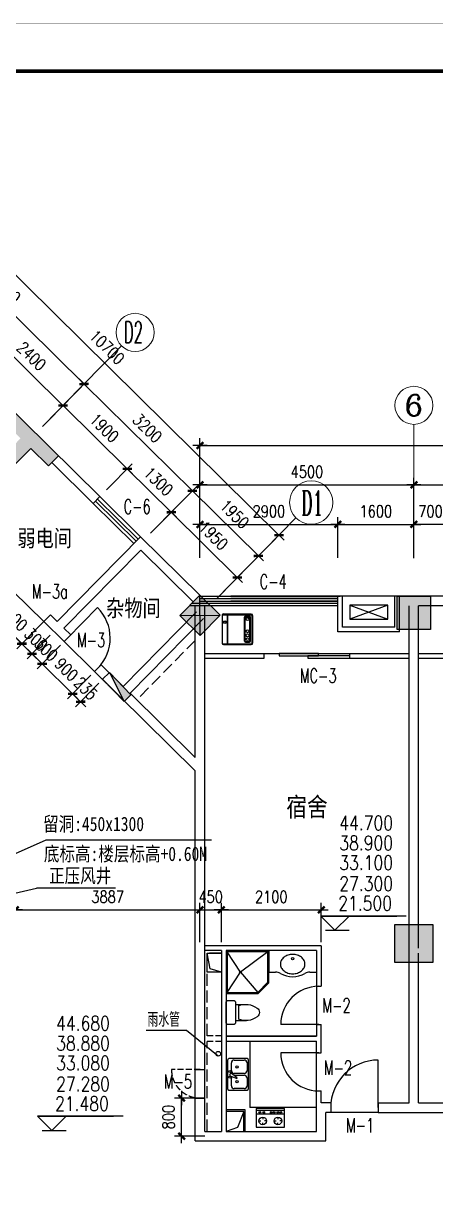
# Model space of a CAD drawing. Extents: x -357449 to -117302, y 127569 to 244935.
# Drawn here: x -313485 to -304815, y 220181 to 244884 of the extents above; entities that cross this region are included whole.
import ezdxf
from ezdxf.enums import TextEntityAlignment as Align

# ---------------------------------------------------------------- set-up
doc = ezdxf.new("R2010")
doc.units = 0
doc.header["$MEASUREMENT"] = 0
doc.linetypes.add('DASH', pattern=[0.35, 0.25, -0.1])
doc.layers.get('0').update_dxf_attribs({"linetype": 'CONTINUOUS'})
doc.layers.get('DEFPOINTS').update_dxf_attribs({"linetype": 'CONTINUOUS'})
for name, color, linetype in [('1', 8, 'CONTINUOUS'), ('2', 4, 'CONTINUOUS'), ('COLUMN', 4, 'CONTINUOUS'), ('DIM', 7, 'CONTINUOUS'), ('EQUIPMENT', 3, 'CONTINUOUS'), ('F', 31, 'CONTINUOUS'), ('JAJU', 8, 'CONTINUOUS'), ('WALL', 1, 'CONTINUOUS'), ('WINDOW', 4, 'CONTINUOUS'), ('WINDOWS', 4, 'CONTINUOUS'), ('剪力墙', 4, 'CONTINUOUS'), ('阳台', 4, 'CONTINUOUS')]:
    doc.layers.add(name, color=color, linetype=linetype)
doc.layers.add('AXIS', color=3, linetype='CONTINUOUS', lineweight=9)
doc.styles.add('_HZTXT', font='txt.shx', dxfattribs={"bigfont": 'fs.shx'})
doc.styles.add('CHINA', font='SimSun.ttf', dxfattribs={"width": 0.85, "height": 150})
doc.styles.add('COMPLEX', font='COMPLEX.shx')
doc.styles.add('DIM_FONT', font='SIMPLEX.shx', dxfattribs={"width": 0.8})
doc.styles.add('FS', font='txt.shx', dxfattribs={"width": 0.66, "height": 150, "bigfont": 'fs.shx'})
doc.styles.add('H1', font='SimSun.ttf')
doc.styles.get("Standard").update_dxf_attribs({"font": 'txt.shx', "width": 0.8, "height": 525, "bigfont": 'h1.shx'})
doc.dimstyles.new('DIMN-200', dxfattribs={"dimtxt": 300, "dimasz": 1, "dimexe": 250, "dimexo": 0, "dimgap": 150, "dimtad": 1, "dimdec": 0, "dimdsep": 46, "dimtxsty": 'DIM_FONT', "dimblk": '_DIMX', "dimcen": 2.5, "dimclrd": 256, "dimclre": 256, "dimclrt": 4, "dimadec": 0, "dimazin": 0, "dimtfac": 1, "dimtdec": 0, "dimtix": 1, "dimtmove": 2, "dimatfit": 3, "dimldrblk": '_DIMX', "dimfxl": 0, "dimtolj": 1, "dimtzin": 0, "dimarcsym": 0})
doc.dimstyles.get("Standard").update_dxf_attribs({"dimtxt": 375, "dimasz": 1, "dimexe": 150, "dimexo": 0, "dimgap": 200, "dimtad": 1, "dimdec": 0, "dimzin": 0, "dimdsep": 46, "dimtxsty": 'DIM_FONT', "dimblk1": '_DIMX', "dimblk2": '_DIMX', "dimsah": 1, "dimcen": 200, "dimclrd": 256, "dimclre": 256, "dimclrt": 4, "dimadec": 0, "dimazin": 0, "dimtfac": 1, "dimtdec": 0, "dimtix": 1, "dimtmove": 2, "dimatfit": 3, "dimldrblk": '_DIMX', "dimfxl": 0, "dimtolj": 1, "dimtzin": 0, "dimarcsym": 0})

# ---------------------------------------------------------------- blocks, each defined once
blk = doc.blocks.new('A$C58910DAE')
for p, q in [((0, 600), (0, 0)), ((390, 600), (0, 600)), ((130, 540), (130, 500)), ((270, 0), (270, 600)), ((350, 0), (350, 600)), ((390, 0), (390, 600)), ((50, 460), (90, 460)), ((130, 380), (130, 420)), ((210, 460), (170, 460)), ((0, 0), (390, 0)), ((50, 140), (90, 140)), ((130, 220), (130, 180)), ((130, 60), (130, 100)), ((210, 140), (170, 140))]:
    blk.add_line(p, q)
for centre, radius in [((130, 460), 80), ((310, 520), 20), ((310, 440), 20), ((310, 280), 20), ((130, 140), 80), ((310, 220), 20), ((310, 140), 20), ((310, 80), 20)]:
    blk.add_circle(centre, radius)
blk = doc.blocks.new('A$C54757736')
for p, q in [((0, 410), (0, 30)), ((630, 440), (30, 440)), ((30, 90), (30, 300)), ((90, 360), (250, 360)), ((299, 382), (241, 246)), ((259, 236), (347, 355)), ((310, 299), (310, 90)), ((328, 393), (342, 385)), ((350, 90), (350, 300)), ((410, 360), (570, 360)), ((630, 300), (630, 90)), ((660, 30), (660, 410)), ((250, 30), (90, 30)), ((241, 246), (259, 236)), ((570, 30), (410, 30)), ((30, 0), (630, 0))]:
    blk.add_line(p, q)
for centre, radius in [((175, 240), 25), ((270, 390), 20), ((390, 390), 20), ((485, 240), 25)]:
    blk.add_circle(centre, radius)
for centre, radius, start, end in [((30, 410), 30, 90, 180), ((90, 300), 60, 90, 180), ((250, 300), 60, 56.607, 90), ((318, 375), 20, 60, 159.4623), ((332, 367), 20, 320.5377, 60), ((410, 300), 60, 90, 180), ((570, 300), 60, 360, 90), ((630, 410), 30, 360, 90), ((30, 30), 30, 180, 270), ((90, 90), 60, 180, 270), ((250, 90), 60, 270, 360), ((410, 90), 60, 180, 270), ((570, 90), 60, 270, 360), ((630, 30), 30, 270, 360)]:
    blk.add_arc(centre, radius, start, end)
blk = doc.blocks.new('A$C571F03B5')
for p, q in [((170, 500), (30, 500)), ((0, 470), (0, 30)), ((200, 30), (200, 470)), ((200, 420), (430, 420)), ((260, 110), (260, 390)), ((30, 0), (170, 0)), ((200, 80), (430, 80))]:
    blk.add_line(p, q)
for centre, radius, start, end in [((30, 470), 30, 90, 180), ((170, 470), 30, 0, 90), ((413, 23), 398, 53.3619, 112.5495), ((590, 250), 110, 303.4509, 56.5491), ((30, 30), 30, 180, 270), ((170, 30), 30, 270, 0), ((413, 477), 398, 247.4505, 306.6381)]:
    blk.add_arc(centre, radius, start, end)
at = {"style": 'DIM_FONT', "text_generation_flag": 4, "width": 0.8, "flags": 9}
for tag in ['YSIZE', 'XSIZE']:
    blk.add_attdef(tag, (0, 250), '', height=0.5, rotation=90, dxfattribs=at)
blk = doc.blocks.new('A$C13156595')
for p, q in [((900, 900), (0, 900)), ((0, 900), (0, 0)), ((877, 877), (22, 877)), ((22, 877), (22, 22)), ((300, 450), (22, 877)), ((877, 877), (300, 450)), ((877, 234), (877, 877)), ((900, 225), (900, 900)), ((22, 22), (300, 450)), ((300, 450), (666, 22)), ((0, 0), (675, 0)), ((22, 22), (666, 22)), ((666, 22), (877, 234)), ((675, 0), (900, 225))]:
    blk.add_line(p, q)
blk.add_circle((300, 450), 18.7)
blk = doc.blocks.new('A$C6F837C5C')
at = {"layer": '1'}
blk.add_lwpolyline([(259, 407, 0.078966), (157, 391, 0.088152), (76, 347, 0.105269), (19, 279, 0.121685), (0, 203, 0.121685), (19, 128, 0.105269), (76, 60, 0.088152), (157, 16, 0.078966), (259, 0, 0.078966), (360, 16, 0.088152), (441, 60, 0.105269), (498, 128, 0.121685), (517, 203, 0.121685), (498, 279, 0.105269), (441, 347, 0.088152), (360, 391, 0.078966)], format="xyb", close=True, dxfattribs=at)
blk.add_circle((259, 88), 22, dxfattribs=at)
blk = doc.blocks.new('_DIMX')
blk.add_line((-150, 0), (150, 0))
at = {"const_width": 50}
blk.add_lwpolyline([(-70, -70), (70, 70)], dxfattribs=at)
blk = doc.blocks.new('*D574')
at = {"linetype": 'ByBlock'}
for p, q in [((-300104, 234042), (-300104, 236559)), ((-300103, 236409), (-251005, 236409)), ((-251004, 234039), (-251004, 236559))]:
    blk.add_line(p, q, dxfattribs=at)
at = {"layer": 'DEFPOINTS', "color": 0, "linetype": 'ByBlock'}
for p in [(-251004, 236409), (-300104, 234042), (-251004, 234039)]:
    blk.add_point(p, dxfattribs=at)
at = {"linetype": 'ByBlock', "rotation": 180}
blk.add_blockref('_DIMX', (-300104, 236409), dxfattribs=at)
at = {"linetype": 'ByBlock'}
blk.add_blockref('_DIMX', (-251004, 236409), dxfattribs=at)
at = {"color": 4, "linetype": 'ByBlock', "insert": (-275554, 236684), "char_height": 250, "attachment_point": 5, "style": 'DIM_FONT'}
blk.add_mtext('\\A1;49100', dxfattribs=at)
blk = doc.blocks.new('*D26')
at = {"linetype": 'ByBlock'}
for p, q in [((-307374, 240704), (-305958, 242141)), ((-298442, 234525), (-306062, 242034)), ((-299753, 233193), (-298336, 234631))]:
    blk.add_line(p, q, dxfattribs=at)
at = {"layer": 'DEFPOINTS', "color": 0, "linetype": 'ByBlock'}
for p in [(-306063, 242035), (-307374, 240704), (-299753, 233193)]:
    blk.add_point(p, dxfattribs=at)
at = {"linetype": 'ByBlock'}
for p, rotation in [((-306063, 242035), 135.4212849043528), ((-298441, 234524), 315.4212849043528)]:
    blk.add_blockref('_DIMX', p, dxfattribs=dict(at, rotation=rotation))
at = {"color": 4, "linetype": 'ByBlock', "insert": (-302059, 238475), "char_height": 250, "attachment_point": 5, "rotation": 315.4213, "style": 'DIM_FONT'}
blk.add_mtext('\\A1;10700', dxfattribs=at)
blk = doc.blocks.new('*D160')
at = {"linetype": 'ByBlock'}
for p, q in [((-307089, 240423), (-306106, 241421)), ((-306210, 241314), (-302543, 237700)), ((-303421, 236808), (-302437, 237806))]:
    blk.add_line(p, q, dxfattribs=at)
at = {"layer": 'DEFPOINTS', "color": 0, "linetype": 'ByBlock'}
for p in [(-307089, 240423), (-302543, 237700), (-303421, 236808)]:
    blk.add_point(p, dxfattribs=at)
at = {"linetype": 'ByBlock'}
for p, rotation in [((-306211, 241314), 135.4212849043527), ((-302543, 237700), 315.4212849043527)]:
    blk.add_blockref('_DIMX', p, dxfattribs=dict(at, rotation=rotation))
at = {"color": 4, "linetype": 'ByBlock', "insert": (-304184, 239703), "char_height": 250, "attachment_point": 5, "rotation": 315.4213, "style": 'DIM_FONT'}
blk.add_mtext('\\A1;5150', dxfattribs=at)
blk = doc.blocks.new('*D644')
at = {"linetype": 'ByBlock'}
for p, q in [((-303991, 226285), (-303991, 226795)), ((-300104, 225965), (-300104, 226795)), ((-303990, 226645), (-300105, 226645))]:
    blk.add_line(p, q, dxfattribs=at)
at = {"layer": 'DEFPOINTS', "color": 0, "linetype": 'ByBlock'}
for p in [(-300104, 226645), (-303991, 226285), (-300104, 225965)]:
    blk.add_point(p, dxfattribs=at)
at = {"linetype": 'ByBlock', "rotation": 180}
blk.add_blockref('_DIMX', (-303991, 226645), dxfattribs=at)
at = {"linetype": 'ByBlock'}
blk.add_blockref('_DIMX', (-300104, 226645), dxfattribs=at)
at = {"color": 4, "linetype": 'ByBlock', "insert": (-302047, 226920), "char_height": 250, "attachment_point": 5, "style": 'DIM_FONT'}
blk.add_mtext('\\A1;3887', dxfattribs=at)
blk = doc.blocks.new('*D548')
at = {"linetype": 'ByBlock'}
for p, q in [((-301142, 234562), (-300602, 235110)), ((-299319, 233635), (-300707, 235002)), ((-299753, 233193), (-299213, 233741))]:
    blk.add_line(p, q, dxfattribs=at)
at = {"layer": 'DEFPOINTS', "color": 0, "linetype": 'ByBlock'}
for p in [(-300707, 235003), (-301142, 234562), (-299753, 233193)]:
    blk.add_point(p, dxfattribs=at)
at = {"linetype": 'ByBlock'}
for p, rotation in [((-300707, 235003), 135.4212849047218), ((-299318, 233634), 315.4212849047218)]:
    blk.add_blockref('_DIMX', p, dxfattribs=dict(at, rotation=rotation))
at = {"color": 4, "linetype": 'ByBlock', "insert": (-299820, 234515), "char_height": 250, "attachment_point": 5, "rotation": 315.4213, "style": 'DIM_FONT'}
blk.add_mtext('\\A1;1950', dxfattribs=at)
blk = doc.blocks.new('*D804')
at = {"linetype": 'ByBlock'}
for p, q in [((-301142, 234562), (-300158, 235560)), ((-300263, 235453), (-298875, 234086)), ((-299753, 233193), (-298769, 234192))]:
    blk.add_line(p, q, dxfattribs=at)
at = {"layer": 'DEFPOINTS', "color": 0, "linetype": 'ByBlock'}
for p in [(-301142, 234562), (-298874, 234085), (-299753, 233193)]:
    blk.add_point(p, dxfattribs=at)
at = {"linetype": 'ByBlock'}
for p, rotation in [((-300263, 235454), 135.4212849052636), ((-298874, 234085), 315.4212849052636)]:
    blk.add_blockref('_DIMX', p, dxfattribs=dict(at, rotation=rotation))
at = {"color": 4, "linetype": 'ByBlock', "insert": (-299376, 234965), "char_height": 250, "attachment_point": 5, "rotation": 315.4213, "style": 'DIM_FONT'}
blk.add_mtext('\\A1;1950', dxfattribs=at)
blk = doc.blocks.new('*D163')
at = {"linetype": 'ByBlock'}
for p, q in [((-305131, 238493), (-304591, 239040)), ((-304695, 238933), (-302987, 237250)), ((-303421, 236808), (-302881, 237356))]:
    blk.add_line(p, q, dxfattribs=at)
at = {"layer": 'DEFPOINTS', "color": 0, "linetype": 'ByBlock'}
for p in [(-305131, 238493), (-302987, 237249), (-303421, 236808)]:
    blk.add_point(p, dxfattribs=at)
at = {"linetype": 'ByBlock'}
for p, rotation in [((-304696, 238934), 135.4212849043523), ((-302987, 237249), 315.4212849043523)]:
    blk.add_blockref('_DIMX', p, dxfattribs=dict(at, rotation=rotation))
at = {"color": 4, "linetype": 'ByBlock', "insert": (-303648, 238287), "char_height": 250, "attachment_point": 5, "rotation": 315.4213, "style": 'DIM_FONT'}
blk.add_mtext('\\A1;2400', dxfattribs=at)
blk = doc.blocks.new('*D549')
at = {"linetype": 'ByBlock'}
for p, q in [((-303421, 236808), (-302437, 237806)), ((-300264, 235454), (-302542, 237699)), ((-301142, 234562), (-300158, 235560))]:
    blk.add_line(p, q, dxfattribs=at)
at = {"layer": 'DEFPOINTS', "color": 0, "linetype": 'ByBlock'}
for p in [(-302543, 237700), (-303421, 236808), (-301142, 234562)]:
    blk.add_point(p, dxfattribs=at)
at = {"linetype": 'ByBlock'}
for p, rotation in [((-302543, 237700), 135.4212849037997), ((-300263, 235454), 315.4212849037997)]:
    blk.add_blockref('_DIMX', p, dxfattribs=dict(at, rotation=rotation))
at = {"color": 4, "linetype": 'ByBlock', "insert": (-301210, 236772), "char_height": 250, "attachment_point": 5, "rotation": 315.4213, "style": 'DIM_FONT'}
blk.add_mtext('\\A1;3200', dxfattribs=at)
blk = doc.blocks.new('A$C5E2968BE')
for p, q in [((0, 606), (0, 38)), ((16, 606), (16, 38)), ((622, 643), (38, 643)), ((622, 627), (38, 627)), ((48, 573), (48, 70)), ((64, 573), (64, 70)), ((155, 595), (70, 595)), ((155, 579), (70, 579)), ((161, 573), (161, 70)), ((177, 573), (177, 70)), ((525, 627), (525, 16)), ((536, 627), (536, 16)), ((643, 622), (643, 21)), ((622, 16), (38, 16)), ((622, 0), (38, 0)), ((155, 64), (70, 64)), ((155, 48), (70, 48))]:
    blk.add_line(p, q)
for centre, radius in [((111, 529), 30), ((111, 449), 30), ((111, 364), 30), ((111, 106), 30), ((590, 173), 30), ((590, 173), 19.3)]:
    blk.add_circle(centre, radius)
for centre, radius, start, end in [((38, 606), 37.5, 90, 180), ((38, 606), 21.4, 90, 180), ((70, 573), 21.4, 90, 180), ((155, 573), 21.4, 0, 90), ((622, 622), 21.4, 0, 90), ((622, 606), 21.4, 0, 90), ((38, 38), 37.5, 180, 270), ((38, 38), 21.4, 180, 270), ((70, 70), 21.4, 180, 270), ((155, 70), 21.4, 270, 0), ((622, 38), 21.4, 270, 0), ((622, 21), 21.4, 270, 0)]:
    blk.add_arc(centre, radius, start, end)
blk = doc.blocks.new('*D166')
at = {"linetype": 'ByBlock'}
for p, q in [((-297204, 234042), (-297204, 234898)), ((-297203, 234748), (-295605, 234748)), ((-295604, 234042), (-295604, 234898))]:
    blk.add_line(p, q, dxfattribs=at)
at = {"layer": 'DEFPOINTS', "color": 0, "linetype": 'ByBlock'}
for p in [(-295604, 234748), (-297204, 234042), (-295604, 234042)]:
    blk.add_point(p, dxfattribs=at)
at = {"linetype": 'ByBlock', "rotation": 180}
blk.add_blockref('_DIMX', (-297204, 234748), dxfattribs=at)
at = {"linetype": 'ByBlock'}
blk.add_blockref('_DIMX', (-295604, 234748), dxfattribs=at)
at = {"color": 4, "linetype": 'ByBlock', "insert": (-296404, 235023), "char_height": 250, "attachment_point": 5, "style": 'DIM_FONT'}
blk.add_mtext('\\A1;1600', dxfattribs=at)
blk = doc.blocks.new('*D162')
at = {"linetype": 'ByBlock'}
for p, q in [((-300104, 234129), (-300104, 235730)), ((-295604, 234039), (-295604, 235730)), ((-300103, 235580), (-295605, 235580))]:
    blk.add_line(p, q, dxfattribs=at)
at = {"layer": 'DEFPOINTS', "color": 0, "linetype": 'ByBlock'}
for p in [(-295604, 235580), (-300104, 234129), (-295604, 234039)]:
    blk.add_point(p, dxfattribs=at)
at = {"linetype": 'ByBlock', "rotation": 180}
blk.add_blockref('_DIMX', (-300104, 235580), dxfattribs=at)
at = {"linetype": 'ByBlock'}
blk.add_blockref('_DIMX', (-295604, 235580), dxfattribs=at)
at = {"color": 4, "linetype": 'ByBlock', "insert": (-297854, 235855), "char_height": 250, "attachment_point": 5, "style": 'DIM_FONT'}
blk.add_mtext('\\A1;4500', dxfattribs=at)
blk = doc.blocks.new('*D161')
at = {"linetype": 'ByBlock'}
for p, q in [((-300104, 234042), (-300104, 234898)), ((-300103, 234748), (-297205, 234748)), ((-297204, 234042), (-297204, 234898))]:
    blk.add_line(p, q, dxfattribs=at)
at = {"layer": 'DEFPOINTS', "color": 0, "linetype": 'ByBlock'}
for p in [(-297204, 234748), (-300104, 234042), (-297204, 234042)]:
    blk.add_point(p, dxfattribs=at)
at = {"linetype": 'ByBlock', "rotation": 180}
blk.add_blockref('_DIMX', (-300104, 234748), dxfattribs=at)
at = {"linetype": 'ByBlock'}
blk.add_blockref('_DIMX', (-297204, 234748), dxfattribs=at)
at = {"color": 4, "linetype": 'ByBlock', "insert": (-298654, 235023), "char_height": 250, "attachment_point": 5, "style": 'DIM_FONT'}
blk.add_mtext('\\A1;2900', dxfattribs=at)
blk = doc.blocks.new('*D165')
at = {"linetype": 'ByBlock'}
for p, q in [((-295605, 234748), (-295606, 234748)), ((-295604, 234042), (-295604, 234898)), ((-294904, 234748), (-295604, 234748)), ((-294904, 234042), (-294904, 234898)), ((-294903, 234748), (-294902, 234748))]:
    blk.add_line(p, q, dxfattribs=at)
at = {"layer": 'DEFPOINTS', "color": 0, "linetype": 'ByBlock'}
for p in [(-295604, 234748), (-295604, 234042), (-294904, 234042)]:
    blk.add_point(p, dxfattribs=at)
at = {"linetype": 'ByBlock'}
blk.add_blockref('_DIMX', (-295604, 234748), dxfattribs=at)
at = {"linetype": 'ByBlock', "rotation": 180}
blk.add_blockref('_DIMX', (-294904, 234748), dxfattribs=at)
at = {"color": 4, "linetype": 'ByBlock', "insert": (-295254, 235023), "char_height": 250, "attachment_point": 5, "style": 'DIM_FONT'}
blk.add_mtext('\\A1;700', dxfattribs=at)
blk = doc.blocks.new('*D480')
at = {"linetype": 'ByBlock'}
for p, q in [((-304110, 233260), (-304597, 232765)), ((-304491, 232872), (-303851, 232241)), ((-303468, 232628), (-303956, 232134))]:
    blk.add_line(p, q, dxfattribs=at)
at = {"layer": 'DEFPOINTS', "color": 0, "linetype": 'ByBlock'}
for p in [(-304110, 233260), (-303468, 232628), (-303851, 232241)]:
    blk.add_point(p, dxfattribs=at)
at = {"linetype": 'ByBlock'}
for p, rotation in [((-304492, 232872), 135.4212848961943), ((-303851, 232241), 315.4212848961943)]:
    blk.add_blockref('_DIMX', p, dxfattribs=dict(at, rotation=rotation))
at = {"color": 4, "linetype": 'ByBlock', "insert": (-303978, 232752), "char_height": 250, "attachment_point": 5, "rotation": 315.4213, "style": 'DIM_FONT'}
blk.add_mtext('\\A1;900', dxfattribs=at)
blk = doc.blocks.new('*D481')
at = {"linetype": 'ByBlock'}
for p, q in [((-303696, 233288), (-304185, 232792)), ((-303482, 233078), (-303971, 232581)), ((-304080, 232900), (-304081, 232900)), ((-304080, 232899), (-303866, 232688)), ((-303865, 232688), (-303864, 232687))]:
    blk.add_line(p, q, dxfattribs=at)
at = {"layer": 'DEFPOINTS', "color": 0, "linetype": 'ByBlock'}
for p in [(-303696, 233288), (-303482, 233078), (-303866, 232688)]:
    blk.add_point(p, dxfattribs=at)
at = {"linetype": 'ByBlock'}
for p, rotation in [((-304080, 232899), 315.4212848957739), ((-303866, 232688), 135.4212848957739)]:
    blk.add_blockref('_DIMX', p, dxfattribs=dict(at, rotation=rotation))
at = {"color": 4, "linetype": 'ByBlock', "insert": (-303780, 232989), "char_height": 250, "attachment_point": 5, "rotation": 315.4213, "style": 'DIM_FONT'}
blk.add_mtext('\\A1;300', dxfattribs=at)
blk = doc.blocks.new('*D482')
at = {"linetype": 'ByBlock'}
for p, q in [((-303482, 233078), (-303971, 232581)), ((-303268, 232867), (-303757, 232371)), ((-303867, 232689), (-303867, 232690)), ((-303866, 232688), (-303652, 232478)), ((-303651, 232477), (-303651, 232476))]:
    blk.add_line(p, q, dxfattribs=at)
at = {"layer": 'DEFPOINTS', "color": 0, "linetype": 'ByBlock'}
for p in [(-303482, 233078), (-303268, 232867), (-303652, 232478)]:
    blk.add_point(p, dxfattribs=at)
at = {"linetype": 'ByBlock'}
for p, rotation in [((-303866, 232688), 315.4212849012927), ((-303652, 232478), 135.4212849012927)]:
    blk.add_blockref('_DIMX', p, dxfattribs=dict(at, rotation=rotation))
at = {"color": 4, "linetype": 'ByBlock', "insert": (-303566, 232779), "char_height": 250, "attachment_point": 5, "rotation": 315.4213, "style": 'DIM_FONT'}
blk.add_mtext('\\A1;300', dxfattribs=at)
blk = doc.blocks.new('*D483')
at = {"linetype": 'ByBlock'}
for p, q in [((-303268, 232867), (-303757, 232371)), ((-303651, 232477), (-303012, 231847)), ((-302627, 232235), (-303116, 231739))]:
    blk.add_line(p, q, dxfattribs=at)
at = {"layer": 'DEFPOINTS', "color": 0, "linetype": 'ByBlock'}
for p in [(-303268, 232867), (-302627, 232235), (-303011, 231846)]:
    blk.add_point(p, dxfattribs=at)
at = {"linetype": 'ByBlock'}
for p, rotation in [((-303652, 232478), 135.4212849000357), ((-303011, 231846), 315.4212849000357)]:
    blk.add_blockref('_DIMX', p, dxfattribs=dict(at, rotation=rotation))
at = {"color": 4, "linetype": 'ByBlock', "insert": (-303139, 232358), "char_height": 250, "attachment_point": 5, "rotation": 315.4213, "style": 'DIM_FONT'}
blk.add_mtext('\\A1;900', dxfattribs=at)
blk = doc.blocks.new('*D559')
at = {"linetype": 'ByBlock'}
for p, q in [((-302400, 231576), (-302889, 231079)), ((-302233, 231411), (-302722, 230914)), ((-302784, 231187), (-302785, 231188)), ((-302784, 231186), (-302616, 231021)), ((-302616, 231021), (-302615, 231020))]:
    blk.add_line(p, q, dxfattribs=at)
at = {"layer": 'DEFPOINTS', "color": 0, "linetype": 'ByBlock'}
for p in [(-302400, 231576), (-302233, 231411), (-302616, 231021)]:
    blk.add_point(p, dxfattribs=at)
at = {"linetype": 'ByBlock'}
for p, rotation in [((-302784, 231186), 315.4212849048913), ((-302616, 231021), 135.4212849048913)]:
    blk.add_blockref('_DIMX', p, dxfattribs=dict(at, rotation=rotation))
at = {"color": 4, "linetype": 'ByBlock', "insert": (-302507, 231300), "char_height": 250, "attachment_point": 5, "rotation": 315.4213, "style": 'DIM_FONT'}
blk.add_mtext('\\A1;235', dxfattribs=at)
blk = doc.blocks.new('*D621')
at = {"linetype": 'ByBlock'}
for p, q in [((-295604, 234042), (-295604, 235730)), ((-291104, 234042), (-291104, 235730)), ((-295603, 235580), (-291105, 235580))]:
    blk.add_line(p, q, dxfattribs=at)
at = {"layer": 'DEFPOINTS', "color": 0, "linetype": 'ByBlock'}
for p in [(-291104, 235580), (-295604, 234042), (-291104, 234042)]:
    blk.add_point(p, dxfattribs=at)
at = {"linetype": 'ByBlock', "rotation": 180}
blk.add_blockref('_DIMX', (-295604, 235580), dxfattribs=at)
at = {"linetype": 'ByBlock'}
blk.add_blockref('_DIMX', (-291104, 235580), dxfattribs=at)
at = {"color": 4, "linetype": 'ByBlock', "insert": (-293354, 235855), "char_height": 250, "attachment_point": 5, "style": 'DIM_FONT'}
blk.add_mtext('\\A1;4500', dxfattribs=at)
blk = doc.blocks.new('*D643')
at = {"linetype": 'ByBlock'}
for p, q in [((-290654, 225965), (-290654, 226795)), ((-288554, 225965), (-288554, 226795)), ((-290653, 226645), (-288555, 226645))]:
    blk.add_line(p, q, dxfattribs=at)
at = {"layer": 'DEFPOINTS', "color": 0, "linetype": 'ByBlock'}
for p in [(-288554, 226645), (-290654, 225965), (-288554, 225965)]:
    blk.add_point(p, dxfattribs=at)
at = {"linetype": 'ByBlock', "rotation": 180}
blk.add_blockref('_DIMX', (-290654, 226645), dxfattribs=at)
at = {"linetype": 'ByBlock'}
blk.add_blockref('_DIMX', (-288554, 226645), dxfattribs=at)
at = {"color": 4, "linetype": 'ByBlock', "insert": (-289604, 226920), "char_height": 250, "attachment_point": 5, "style": 'DIM_FONT'}
blk.add_mtext('\\A1;2100', dxfattribs=at)
blk = doc.blocks.new('*D642')
at = {"linetype": 'ByBlock'}
for p, q in [((-291104, 225965), (-291104, 226795)), ((-290654, 225965), (-290654, 226795)), ((-291105, 226645), (-291106, 226645)), ((-291104, 226645), (-290654, 226645)), ((-290653, 226645), (-290652, 226645))]:
    blk.add_line(p, q, dxfattribs=at)
at = {"layer": 'DEFPOINTS', "color": 0, "linetype": 'ByBlock'}
for p in [(-290654, 226645), (-291104, 225965), (-290654, 225965)]:
    blk.add_point(p, dxfattribs=at)
at = {"linetype": 'ByBlock'}
blk.add_blockref('_DIMX', (-291104, 226645), dxfattribs=at)
at = {"linetype": 'ByBlock', "rotation": 180}
blk.add_blockref('_DIMX', (-290654, 226645), dxfattribs=at)
at = {"color": 4, "linetype": 'ByBlock', "insert": (-290879, 226920), "char_height": 250, "attachment_point": 5, "style": 'DIM_FONT'}
blk.add_mtext('\\A1;450', dxfattribs=at)
blk = doc.blocks.new('*D805')
at = {"linetype": 'ByBlock'}
for p, q in [((-302068, 235475), (-301528, 236022)), ((-300708, 235004), (-301633, 235915)), ((-301142, 234562), (-300602, 235110))]:
    blk.add_line(p, q, dxfattribs=at)
at = {"layer": 'DEFPOINTS', "color": 0, "linetype": 'ByBlock'}
for p in [(-301633, 235915), (-302068, 235475), (-301142, 234562)]:
    blk.add_point(p, dxfattribs=at)
at = {"linetype": 'ByBlock'}
for p, rotation in [((-301633, 235915), 135.4212849043498), ((-300707, 235003), 315.4212849043498)]:
    blk.add_blockref('_DIMX', p, dxfattribs=dict(at, rotation=rotation))
at = {"color": 4, "linetype": 'ByBlock', "insert": (-300977, 235655), "char_height": 250, "attachment_point": 5, "rotation": 315.4213, "style": 'DIM_FONT'}
blk.add_mtext('\\A1;1300', dxfattribs=at)
blk = doc.blocks.new('*D806')
at = {"linetype": 'ByBlock'}
for p, q in [((-303421, 236808), (-302881, 237356)), ((-301634, 235916), (-302986, 237248)), ((-302068, 235475), (-301528, 236022))]:
    blk.add_line(p, q, dxfattribs=at)
at = {"layer": 'DEFPOINTS', "color": 0, "linetype": 'ByBlock'}
for p in [(-302987, 237249), (-303421, 236808), (-302068, 235475)]:
    blk.add_point(p, dxfattribs=at)
at = {"linetype": 'ByBlock'}
for p, rotation in [((-302987, 237249), 135.4212849043512), ((-301633, 235915), 315.4212849043512)]:
    blk.add_blockref('_DIMX', p, dxfattribs=dict(at, rotation=rotation))
at = {"color": 4, "linetype": 'ByBlock', "insert": (-302117, 236778), "char_height": 250, "attachment_point": 5, "rotation": 315.4213, "style": 'DIM_FONT'}
blk.add_mtext('\\A1;1900', dxfattribs=at)
blk = doc.blocks.new('A$C7A4B52A7')
at = {"layer": '1'}
for p, q in [((6379, 13133), (6523, 13272)), ((6832, 12666), (6379, 13133)), ((6523, 13272), (6976, 12806)), ((6523, 13272), (6832, 12666)), ((6976, 12806), (6832, 12666))]:
    blk.add_line(p, q, dxfattribs=at)
blk.add_solid([(6524, 13269), (6974, 12806), (6832, 12671)], dxfattribs=at)
blk = doc.blocks.new('*D1248')
at = {"linetype": 'ByBlock'}
for p, q in [((-311216, 222292), (-311854, 222292)), ((-311704, 222293), (-311704, 222294)), ((-311704, 221492), (-311704, 222292)), ((-311216, 221492), (-311854, 221492)), ((-311704, 221491), (-311704, 221490))]:
    blk.add_line(p, q, dxfattribs=at)
at = {"layer": 'DEFPOINTS', "color": 0, "linetype": 'ByBlock'}
for p in [(-311704, 222292), (-311216, 222292), (-311216, 221492)]:
    blk.add_point(p, dxfattribs=at)
at = {"linetype": 'ByBlock'}
for p, rotation in [((-311704, 222292), 270), ((-311704, 221492), 90)]:
    blk.add_blockref('_DIMX', p, dxfattribs=dict(at, rotation=rotation))
at = {"color": 4, "linetype": 'ByBlock', "insert": (-311979, 221892), "char_height": 250, "attachment_point": 5, "rotation": 90, "style": 'DIM_FONT'}
blk.add_mtext('\\A1;800', dxfattribs=at)

msp = doc.modelspace()

# ---------------------------------------------------------------- hatches: boundary and pattern name
at = {"layer": 'COLUMN'}
for points in [[(-313331.95, 235951.37), (-312958, 235582.88), (-312747.43, 235796.57), (-313709.02, 236744.12), (-313919.58, 236530.43), (-313545.63, 236161.94), (-314738.84, 234951.05), (-314525.16, 234740.48)], [(-309773.63, 232866.18), (-310194.77, 232438.81), (-309767.39, 232017.68), (-309346.26, 232445.05)], [(-305670.51, 225141.93), (-304870.51, 225141.93), (-304870.51, 225941.93), (-305670.51, 225941.93)]]:
    msp.add_hatch(color=256, dxfattribs=at).paths.add_polyline_path(points)
h = msp.add_hatch(color=256, dxfattribs=at)
h.paths.add_polyline_path([(-305270.51, 232841.93), (-305620.51, 232841.93), (-305620.51, 232491.93), (-305270.51, 232491.93)])
h.paths.add_polyline_path([(-304920.51, 232841.93), (-305270.51, 232841.93), (-305270.51, 232491.93), (-304920.51, 232491.93)])
h.paths.add_polyline_path([(-305270.51, 232491.93), (-305620.51, 232491.93), (-305620.51, 232141.93), (-305270.51, 232141.93)])
h.paths.add_polyline_path([(-304920.51, 232491.93), (-305270.51, 232491.93), (-305270.51, 232141.93), (-304920.51, 232141.93)])

# ---------------------------------------------------------------- linework, layer by layer
for points, const_width in [([(-238544.99, 160779.75), (-357444.99, 160779.75), (-357444.99, 244879.75), (-238544.99, 244879.75)], 8), ([(-239544.99, 243879.75), (-239544.99, 161779.75), (-354944.99, 161779.75), (-354944.99, 243879.75)], 80)]:
    msp.add_lwpolyline(points, close=True, dxfattribs=dict(const_width=const_width))
at = {"layer": '1'}
for p, q in [((-305820.51, 232657.83), (-306620.51, 232357.83)), ((-306620.51, 232657.83), (-305820.51, 232357.83)), ((-308320.51, 225391.93), (-308320.51, 224941.93)), ((-308320.51, 224941.93), (-308181.07, 224941.93)), ((-307459.96, 224941.93), (-307320.51, 224941.93)), ((-308720.51, 223491.93), (-308720.51, 222091.93)), ((-309870.51, 222891.93), (-309670.51, 222891.93)), ((-309870.51, 222291.93), (-309670.51, 222291.93)), ((-307320.51, 222091.93), (-308720.51, 222091.93)), ((-308850.51, 222011.93), (-308978.35, 221676.37)), ((-308978.35, 221676.37), (-309220.51, 221591.93))]:
    msp.add_line(p, q, dxfattribs=at)
msp.add_lwpolyline([(-306620.51, 232357.83), (-305820.51, 232357.83), (-305820.51, 232657.83), (-306620.51, 232657.83)], close=True, dxfattribs=at)
for points in [[(-308820.51, 221591.93), (-308820.51, 221591.93), (-308820.51, 222041.93), (-309220.51, 222041.93)], [(-308850.51, 221591.93), (-308850.51, 222011.93), (-309220.51, 222011.93)]]:
    msp.add_lwpolyline(points, dxfattribs=at)
for centre, radius, start, end in [((-308181.07, 224741.93), 200, 58.997281, 90), ((-307820.51, 225341.93), 500, 238.997281, 301.002719), ((-307459.96, 224741.93), 200, 90, 121.002719)]:
    msp.add_arc(centre, radius, start, end, dxfattribs=at)
at = {"layer": 'AXIS'}
for p, q in [((-312629.25, 236878.19), (-311420.19, 238105.16)), ((-305270.51, 236456.04), (-305270.51, 233643.81)), ((-309419.57, 232798.07), (-307751.92, 234490.43))]:
    msp.add_line(p, q, dxfattribs=at)
for centre, radius in [((-311135.94, 238389.41), 402), ((-305270.51, 236856.04), 400), ((-307429.47, 234812.87), 456)]:
    msp.add_circle(centre, radius, dxfattribs=at)
at = {"layer": 'COLUMN'}
for p, q in [((-311928.43, 232602.84), (-312560.13, 231961.79)), ((-313619.2, 231741.86), (-312987.5, 232382.92)), ((-315551.2, 226604.34), (-313008.15, 227718.86)), ((-313008.15, 227718.86), (-309526.02, 227718.86))]:
    msp.add_line(p, q, dxfattribs=at)
msp.add_lwpolyline([(-310194.77, 232438.81), (-309773.63, 232866.18), (-309346.26, 232445.05), (-309767.39, 232017.68), (-310194.77, 232438.81)], dxfattribs=at)
for points in [[(-305620.51, 232841.93), (-304920.51, 232841.93), (-304920.51, 232141.93), (-305620.51, 232141.93)], [(-305670.51, 225941.93), (-304870.51, 225941.93), (-304870.51, 225141.93), (-305670.51, 225141.93)]]:
    msp.add_lwpolyline(points, close=True, dxfattribs=at)
msp.add_arc((-312560.13, 231961.79), 900, 315.421285, 45.421285, dxfattribs=at)
at = {"layer": 'DIM'}
msp.add_circle((-309387.48, 223223.33), 50, dxfattribs=at)
at = {"layer": 'JAJU', "color": 8}
for p, q in [((-306870.51, 232641.93), (-309994.61, 232641.93)), ((-306870.51, 232691.93), (-309945.34, 232691.93))]:
    msp.add_line(p, q, dxfattribs=at)
at = {"layer": 'WALL'}
for p, q in [((-317181.42, 240165.82), (-311874.88, 234936.75)), ((-314525.16, 234740.48), (-313331.95, 235951.37)), ((-313331.95, 235951.37), (-312958, 235582.88)), ((-312747.43, 235796.57), (-312958, 235582.88)), ((-312887.81, 235654.11), (-312015.26, 234794.3)), ((-311874.88, 234936.75), (-312015.26, 234794.3)), ((-311020.13, 234094.49), (-312774.86, 232313.77)), ((-311020.13, 234094.49), (-309773.63, 232866.18)), ((-311018.05, 233811.65), (-312632.4, 232173.39)), ((-311018.05, 233811.65), (-309914.01, 232723.72)), ((-306870.51, 232091.93), (-306870.51, 232841.93)), ((-306770.51, 232841.93), (-306870.51, 232841.93)), ((-306770.51, 232191.93), (-306770.51, 232841.93)), ((-305670.51, 232191.93), (-305670.51, 232841.93)), ((-304570.51, 232841.93), (-305670.51, 232841.93)), ((-305620.51, 232341.93), (-305620.51, 232841.93)), ((-305570.51, 232091.93), (-305570.51, 232841.93)), ((-313057.69, 232311.69), (-312917.31, 232454.15)), ((-312774.86, 232313.77), (-312917.31, 232454.15)), ((-311385.9, 230945.09), (-309841.74, 232512.12)), ((-309870.51, 229451.83), (-309870.51, 232641.93)), ((-309670.51, 225441.93), (-309670.51, 232641.93)), ((-309670.51, 222191.93), (-309670.51, 232641.93)), ((-305370.51, 222191.93), (-305370.51, 232641.93)), ((-305370.51, 222191.93), (-305370.51, 232641.93)), ((-305170.51, 225441.93), (-305170.51, 232641.93)), ((-305170.51, 225441.93), (-305170.51, 232641.93)), ((-304570.51, 232641.93), (-305170.51, 232641.93)), ((-312630.32, 231890.56), (-313057.69, 232311.69)), ((-311243.44, 230804.71), (-309699.28, 232371.74)), ((-312489.94, 232033.01), (-312632.4, 232173.39)), ((-312630.32, 231890.56), (-312489.94, 232033.01)), ((-305570.51, 232091.93), (-306870.51, 232091.93)), ((-305670.51, 232191.93), (-306770.51, 232191.93)), ((-311989.26, 231258.86), (-311848.88, 231401.31)), ((-309870.51, 229171.04), (-311989.26, 231258.86)), ((-311385.9, 230945.09), (-311848.88, 231401.31)), ((-309870.51, 229451.83), (-311243.44, 230804.71)), ((-309870.51, 221391.93), (-309870.51, 229171.04)), ((-307220.51, 225491.93), (-309670.51, 225491.93)), ((-309320.51, 225391.93), (-309670.51, 225391.93)), ((-309670.51, 223591.93), (-309670.51, 225391.93)), ((-309320.51, 225391.93), (-309320.51, 221591.93)), ((-309220.51, 225391.93), (-309220.51, 221591.93)), ((-307320.51, 225391.93), (-309220.51, 225391.93)), ((-307320.51, 225391.93), (-307320.51, 224641.93)), ((-307220.51, 225491.93), (-307220.51, 224641.93)), ((-305170.51, 222191.93), (-305170.51, 225341.93)), ((-307320.51, 224641.93), (-307220.51, 224641.93)), ((-307320.51, 223841.93), (-307220.51, 223841.93)), ((-307320.51, 223841.93), (-307320.51, 223591.93)), ((-307220.51, 223241.93), (-307220.51, 223841.93)), ((-307320.51, 223591.93), (-309220.51, 223591.93)), ((-309220.51, 223591.93), (-307320.51, 223591.93)), ((-309670.51, 221591.93), (-309670.51, 223491.93)), ((-309220.51, 223491.93), (-307320.51, 223491.93)), ((-307320.51, 223241.93), (-307320.51, 223491.93)), ((-307320.51, 223241.93), (-307220.51, 223241.93)), ((-307320.51, 221591.93), (-307320.51, 222441.93)), ((-307320.51, 222441.93), (-307220.51, 222441.93)), ((-307220.51, 222191.93), (-307220.51, 222441.93)), ((-307020.51, 222191.93), (-307220.51, 222191.93)), ((-307020.51, 222191.93), (-307020.51, 221991.93)), ((-306020.51, 222191.93), (-305370.51, 222191.93)), ((-306020.51, 222191.93), (-306020.51, 221991.93)), ((-305170.51, 222191.93), (-304520.51, 222191.93)), ((-307120.51, 221391.93), (-307120.51, 221991.93)), ((-307020.51, 221991.93), (-307120.51, 221991.93)), ((-306020.51, 221991.93), (-304520.51, 221991.93)), ((-309670.51, 221591.93), (-309320.51, 221591.93)), ((-309220.51, 221591.93), (-307320.51, 221591.93)), ((-309870.51, 221391.93), (-307120.51, 221391.93))]:
    msp.add_line(p, q, dxfattribs=at)
at = {"layer": 'WINDOW'}
for p, q in [((-311020.13, 234094.49), (-311874.88, 234936.75)), ((-312015.26, 234794.3), (-311160.51, 233952.03)), ((-311966.12, 234844.16), (-311111.38, 234001.89)), ((-311069.27, 234044.63), (-311924.01, 234886.89)), ((-313057.69, 232311.69), (-313698.75, 232943.39)), ((-312630.32, 231890.56), (-311989.26, 231258.86)), ((-308420.51, 231641.93), (-306620.51, 231641.93)), ((-310053.32, 223709.51), (-310905.89, 223709.51)), ((-309387.48, 223173.33), (-310053.32, 223709.51))]:
    msp.add_line(p, q, dxfattribs=at)
at = {"layer": 'WINDOWS'}
for p, q in [((-309777.03, 232841.93), (-306820.51, 232841.93)), ((-309777.03, 232791.93), (-306870.51, 232791.93)), ((-309777.03, 232741.93), (-306870.51, 232741.93)), ((-309767.39, 232017.68), (-309773.63, 232866.18)), ((-306870.51, 232841.93), (-309120.51, 232841.93)), ((-306870.51, 232791.93), (-309120.51, 232791.93)), ((-306870.51, 232741.93), (-309120.51, 232741.93)), ((-305670.51, 232841.93), (-306770.51, 232841.93)), ((-310194.77, 232438.81), (-309346.26, 232445.05)), ((-309670.51, 231641.93), (-308420.51, 231641.93)), ((-309670.51, 231541.93), (-308420.51, 231541.93)), ((-308420.51, 231541.93), (-308420.51, 231641.93)), ((-306620.51, 231641.93), (-305370.51, 231641.93)), ((-306620.51, 231541.93), (-306620.51, 231641.93)), ((-306620.51, 231541.93), (-305370.51, 231541.93)), ((-305170.51, 231641.93), (-303920.51, 231641.93)), ((-305170.51, 231541.93), (-303920.51, 231541.93)), ((-314600.91, 226385.69), (-313209.78, 226706.87)), ((-311549.03, 226706.87), (-313209.78, 226706.87)), ((-309557.41, 225007.65), (-309620.51, 225341.93)), ((-309320.51, 224941.93), (-309557.41, 225007.65)), ((-307320.51, 224641.93), (-307320.51, 223841.93)), ((-307270.51, 223841.93), (-308070.51, 223841.93)), ((-307270.51, 223241.93), (-308070.51, 223241.93)), ((-307320.51, 222441.93), (-307320.51, 223241.93)), ((-306020.51, 222091.93), (-306020.51, 223091.93)), ((-306020.51, 221991.93), (-307020.51, 221991.93))]:
    msp.add_line(p, q, dxfattribs=at)
for points in [[(-308108.19, 231593.19), (-307278.05, 231593.19), (-307278.05, 231641.93), (-308108.19, 231641.93)], [(-307500.2, 231541.93), (-306620.51, 231541.93), (-306620.51, 231590.66), (-307500.2, 231590.66)], [(-309620.51, 225341.93), (-309320.51, 225341.93), (-309320.51, 224941.93), (-309620.51, 224941.93)]]:
    msp.add_lwpolyline(points, close=True, dxfattribs=at)
for centre, radius, start, end in [((-307270.51, 223841.93), 800, 90, 180), ((-307270.51, 223241.93), 800, 180, 270), ((-306020.51, 222091.93), 1000, 90, 180)]:
    msp.add_arc(centre, radius, start, end, dxfattribs=at)
at = {"layer": '剪力墙'}
for p, q in [((-307230.75, 226120.04), (-305630.75, 226120.04)), ((-307130.75, 225820.04), (-306630.75, 225820.04)), ((-313188.1, 221908.72), (-311588.1, 221908.72)), ((-313088.1, 221608.72), (-312588.1, 221608.72))]:
    msp.add_line(p, q, dxfattribs=at)
for points in [[(-305430.75, 226120.04), (-307230.75, 226120.04), (-306930.75, 225820.04), (-306630.75, 226120.04)], [(-311388.1, 221908.72), (-313188.1, 221908.72), (-312888.1, 221608.72), (-312588.1, 221908.72)]]:
    msp.add_lwpolyline(points, dxfattribs=at)
at = {"layer": '阳台', "color": 8, "linetype": 'DASH', "ltscale": 1000}
for p, q in [((-309870.51, 231913.03), (-311100.98, 230664.33)), ((-309620.51, 223601.93), (-309620.51, 225341.93)), ((-309320.51, 225341.93), (-309620.51, 225341.93)), ((-309620.51, 221591.93), (-309620.51, 223481.93))]:
    msp.add_line(p, q, dxfattribs=at)
at = {"layer": '阳台', "color": 8, "linetype": 'DASH', "ltscale": 500}
for p, q in [((-309320.51, 223601.93), (-309620.51, 223601.93)), ((-309320.51, 223481.93), (-309620.51, 223481.93)), ((-309770.51, 222891.93), (-310370.51, 222891.93))]:
    msp.add_line(p, q, dxfattribs=at)
msp.add_arc((-309770.51, 222891.93), 600, 180, 270, dxfattribs=at)

# ---------------------------------------------------------------- block references
at = {"layer": '1'}
for name, p, rotation in [('A$C5E2968BE', (-308657.49, 232469.71), 180), ('A$C6F837C5C', (-307562.01, 225311.93), 180), ('A$C54757736', (-308750.51, 222461.93), 90), ('A$C58910DAE', (-307990.51, 221682.34), 90)]:
    msp.add_blockref(name, p, dxfattribs=dict(at, rotation=rotation))
msp.add_blockref('A$C13156595', (-309220.51, 224491.93), dxfattribs=at)
at = {"layer": '1', "xscale": -1, "rotation": 180}
msp.add_blockref('A$C571F03B5', (-309220.51, 224341.93), dxfattribs=at)
at = {"layer": 'WINDOW'}
msp.add_blockref('A$C7A4B52A7', (-318199.44, 217965.94), dxfattribs=at)

# ---------------------------------------------------------------- texts
at = {"layer": '2', "color": 4, "style": '_HZTXT', "width": 0.8}
msp.add_text('雨水管', height=300, dxfattribs=at).set_placement((-310875.35, 223790.94))
at = {"layer": 'AXIS', "style": 'H1', "width": 0.8}
for s, height, p in [('弱电间', 350, (-313612.72, 233887.6)), ('杂物间', 350, (-311744.12, 232418.13)), ('留洞:450x1300', 300, (-313071.82, 227905.93)), ('底标高:楼层标高+0.60M', 300, (-313055.9, 227276.91)), ('正压风井', 300, (-312946.63, 226818.29))]:
    msp.add_text(s, height=height, dxfattribs=at).set_placement(p)
at = {"layer": 'AXIS', "style": 'COMPLEX'}
for tag, height, width, p, p2 in [('D2', 450.24, 0.520833, (-311373.34, 238167.01), (-310971.34, 238167.01)), ('D1', 510.72, 0.604839, (-307637.82, 234549.53), (-307181.82, 234549.53))]:
    msp.add_attdef(tag, text='', height=height, rotation=360, dxfattribs=dict(at, width=width)).set_placement(p, p2, align=Align.FIT)
at = {"layer": 'AXIS', "style": 'COMPLEX', "width": 1.339286}
msp.add_attdef('6', text='', height=448, dxfattribs=at).set_placement((-305470.51, 236632.04), (-305070.51, 236632.04), align=Align.FIT)
at = {"layer": 'DIM', "style": 'CHINA', "width": 0.8}
msp.add_text('宿舍', height=400, dxfattribs=at).set_placement((-307955.1, 228213.43))
at = {"layer": 'EQUIPMENT', "width": 0.8}
for s, p in [('44.700', (-306839.84, 227925.56)), ('38.900', (-306839.84, 227505.51)), ('33.100', (-306839.84, 227089.36)), ('27.300', (-306839.84, 226650.57)), ('21.500', (-306862.41, 226236.64)), ('44.680', (-312797.19, 223714.24)), ('38.880', (-312797.19, 223294.19)), ('33.080', (-312797.19, 222878.04)), ('27.280', (-312797.19, 222439.26)), ('21.480', (-312819.76, 222025.32))]:
    msp.add_text(s, height=300, dxfattribs=at).set_placement(p)
at = {"layer": 'F', "style": 'FS', "width": 0.66}
for s, p in [('C-6', (-311377.42, 234577.59)), ('C-4', (-308514.88, 233000.46)), ('M-3a', (-313308.38, 232794.18)), ('M-3', (-312359.31, 231769.96)), ('MC-3', (-307668.73, 231022.85)), ('M-2', (-307195.43, 224090.06)), ('M-2', (-307164.92, 222779.22)), ('M-5', (-310532.55, 222490.67)), ('M-1', (-306697.86, 221570.45))]:
    msp.add_text(s, height=300, dxfattribs=at).set_placement(p)

# ---------------------------------------------------------------- dimensions: what is measured, and where the dimension line sits
at = {"layer": 'AXIS'}
for p1, p2, distance, dimstyle, override, picture, middle in [((-309419.57, 232798.07), (-317041.04, 240308.28), -1868.6, 'Standard', {"dimtxt": 250, "dimgap": 150, "dimblk": '_DIMX'}, '*D26', (-311725.73, 238080.03)), ((-316756.12, 240027.52), (-313087.85, 236412.8), 1251.55, 'DIMN-200', {"dimtxt": 250, "dimexe": 150, "dimzin": 0, "dimblk1": '_DIMX', "dimblk2": '_DIMX', "dimsah": 1, "dimcen": 200}, '*D160', (-313850.52, 239307.5)), ((-314797.33, 238097.33), (-313087.85, 236412.8), 619.07, 'DIMN-200', {"dimtxt": 250, "dimexe": 150, "dimzin": 0, "dimblk1": '_DIMX', "dimblk2": '_DIMX', "dimsah": 1, "dimcen": 200}, '*D163', (-313315.05, 237891.9)), ((-310808.53, 234166.75), (-313087.85, 236412.8), -1251.55, 'DIMN-200', {"dimtxt": 250, "dimexe": 150, "dimzin": 0, "dimblk1": '_DIMX', "dimblk2": '_DIMX', "dimsah": 1, "dimcen": 200}, '*D549', (-310876.72, 236377.11)), ((-310808.53, 234166.75), (-309419.57, 232798.07), 1251.55, 'DIMN-200', {"dimtxt": 250, "dimexe": 150, "dimzin": 0, "dimblk1": '_DIMX', "dimblk2": '_DIMX', "dimsah": 1, "dimcen": 200}, '*D804', (-309042.58, 234569.75)), ((-309419.57, 232798.07), (-310808.53, 234166.75), -619.07, 'DIMN-200', {"dimtxt": 250, "dimexe": 150, "dimzin": 0, "dimblk1": '_DIMX', "dimblk2": '_DIMX', "dimsah": 1, "dimcen": 200}, '*D548', (-309486.51, 234119.25)), ((-309770.51, 233647.03), (-306870.51, 233647.03), 706.05, 'DIMN-200', {"dimtxt": 250, "dimexe": 150, "dimzin": 0, "dimblk1": '_DIMX', "dimblk2": '_DIMX', "dimsah": 1, "dimcen": 200}, '*D161', (-308320.51, 234628.08)), ((-306870.51, 233647.03), (-305270.51, 233647.03), 706.05, 'DIMN-200', {"dimtxt": 250, "dimexe": 150, "dimzin": 0, "dimblk1": '_DIMX', "dimblk2": '_DIMX', "dimsah": 1, "dimcen": 200}, '*D166', (-306070.51, 234628.08)), ((-304570.51, 233647.03), (-305270.51, 233647.03), -706.05, 'DIMN-200', {"dimtxt": 250, "dimexe": 150, "dimzin": 0, "dimblk1": '_DIMX', "dimblk2": '_DIMX', "dimsah": 1, "dimcen": 200}, '*D165', (-304920.51, 234628.08))]:
    dim = msp.add_aligned_dim(p1=p1, p2=p2, distance=distance, dimstyle=dimstyle, override=override, dxfattribs=at)
    dim.commit()
    dim.dimension.update_dxf_attribs({"geometry": picture, "text_midpoint": middle, "insert": (-9666.64, -395.33)})
dim = msp.add_linear_dim(base=(-260670.51, 236013.52), p1=(-309770.51, 233647.03), p2=(-260670.51, 233643.81), angle=180, dimstyle='Standard', override={"dimtxt": 250, "dimgap": 150, "dimblk": '_DIMX'}, dxfattribs=at)
dim.commit()
dim.dimension.update_dxf_attribs({"geometry": '*D574', "text_midpoint": (-285220.51, 236288.52), "insert": (-9666.64, -395.33)})
dim = msp.add_linear_dim(base=(-305270.51, 235184.22), p1=(-309770.51, 233733.48), p2=(-305270.51, 233643.81), dimstyle='DIMN-200', override={"dimtxt": 250, "dimexe": 150, "dimzin": 0, "dimblk1": '_DIMX', "dimblk2": '_DIMX', "dimsah": 1, "dimcen": 200}, dxfattribs=at)
dim.commit()
dim.dimension.update_dxf_attribs({"geometry": '*D162', "text_midpoint": (-307520.51, 235459.22), "insert": (-9666.64, -395.33)})
at = {"layer": 'WINDOW'}
for p1, p2, distance, picture, middle, set_off in [((-311734.5, 235079.21), (-313087.85, 236412.8), -619.07, '*D806', (-311783.63, 236382.84), (-9666.64, -395.33)), ((-310808.53, 234166.75), (-311734.5, 235079.21), -619.07, '*D805', (-310643.97, 235259.82), (-9666.64, -395.33)), ((-313776.17, 232864.82), (-313135.11, 232233.12), -544.55, '*D480', (-313644.84, 232356.97), (-9666.64, -395.33)), ((-313135.11, 232233.12), (-312921.43, 232022.55), -546.6, '*D482', (-313218.9, 231934.38), (-9652.95, -844.47)), ((-312921.43, 232022.55), (-312707.74, 231811.99), -546.6, '*D481', (-313005.22, 231723.81), (-9225.57, -1265.6)), ((-312707.74, 231811.99), (-312066.68, 231180.29), -546.6, '*D483', (-312577.84, 231302.68), (-9439.26, -1055.04)), ((-312066.68, 231180.29), (-311899.21, 231015.26), -546.6, '*D559', (-312173.58, 230904.32), (-9666.64, -395.33))]:
    dim = msp.add_aligned_dim(p1=p1, p2=p2, distance=distance, dimstyle='Standard', override={"dimtxt": 250, "dimgap": 150, "dimblk": '_DIMX'}, dxfattribs=at)
    dim.commit()
    dim.dimension.update_dxf_attribs({"geometry": picture, "text_midpoint": middle, "insert": set_off})
for base, p1, p2, picture, middle in [((-300770.51, 235184.22), (-305270.51, 233647.03), (-300770.51, 233647.03), '*D621', (-303020.51, 235459.22)), ((-309770.51, 226249.55), (-313657.59, 225889.93), (-309770.51, 225569.97), '*D644', (-311714.05, 226524.55))]:
    dim = msp.add_linear_dim(base=base, p1=p1, p2=p2, dimstyle='Standard', override={"dimtxt": 250, "dimgap": 150, "dimblk": '_DIMX'}, dxfattribs=at)
    dim.commit()
    dim.dimension.update_dxf_attribs({"geometry": picture, "text_midpoint": middle, "insert": (-9666.64, -395.33)})
at = {"layer": 'WINDOWS'}
for base, p1, p2, angle, picture, middle, set_off in [((-309320.51, 226249.55), (-309770.51, 225569.97), (-309320.51, 225569.97), 180, '*D642', (-309545.51, 226524.55), (-18666.64, -395.33)), ((-307220.51, 226249.55), (-309320.51, 225569.97), (-307220.51, 225569.97), 180, '*D643', (-308270.51, 226524.55), (-18666.64, -395.33)), ((-310158.24, 222291.93), (-309670.51, 221491.93), (-309670.51, 222291.93), 90, '*D1248', (-310433.24, 221891.93), (1545.67, 0))]:
    dim = msp.add_linear_dim(base=base, p1=p1, p2=p2, angle=angle, dimstyle='Standard', override={"dimtxt": 250, "dimgap": 150, "dimblk": '_DIMX'}, dxfattribs=at)
    dim.commit()
    dim.dimension.update_dxf_attribs({"geometry": picture, "text_midpoint": middle, "insert": set_off})

doc.saveas('drawing.dxf')
